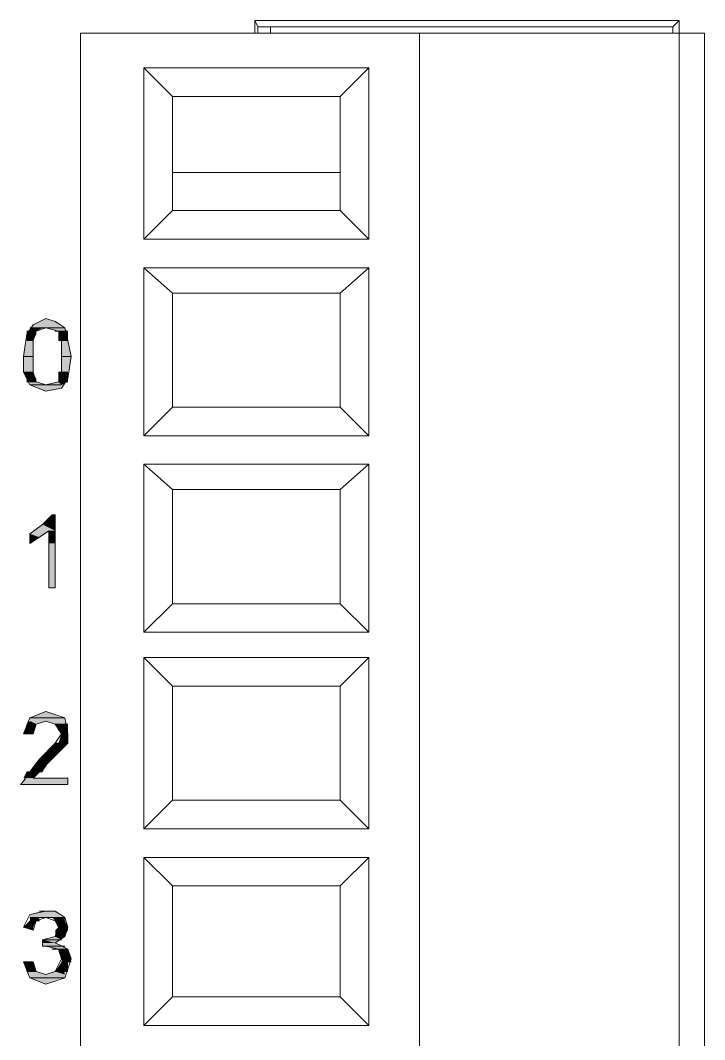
# Model space of a CAD drawing. Header units: millimetres. Extents: x -11 to 1219, y 0 to 1751.
# Drawn here: x 171.7 to 183.93, y 908.77 to 926.98 of the extents above; entities that cross this region are included whole.
import ezdxf

# ---------------------------------------------------------------- set-up
doc = ezdxf.new("R2010")
doc.units = ezdxf.units.MM
doc.header["$LTSCALE"] = 10
doc.layers.add('_MULTI_WIRE', color=9, linetype='CONTINUOUS')
doc.layers.add('PDF_Geometry', color=7, linetype='CONTINUOUS', true_color=0x151d1f)
doc.layers.add('PDF_Solid Fills', color=7, linetype='CONTINUOUS', true_color=0x070809)
doc.layers.get('_MULTI_WIRE').off()

# ---------------------------------------------------------------- blocks, each defined once
blk = doc.blocks.new('DVP-28SWS211R')
at = {"layer": 'PDF_Geometry', "color": 7, "lineweight": 9, "true_color": 0xffffff}
for p, q in [((14.956, -37.843), (14.899, -37.73)), ((14.899, -37.73), (14.899, -37.956)), ((14.899, -37.73), (22.491, -37.73)), ((14.956, -37.843), (14.956, -37.956)), ((22.377, -37.843), (14.956, -37.843)), ((15.183, -37.956), (15.183, -37.843)), ((22.491, -37.73), (22.377, -37.843)), ((22.377, -37.956), (22.377, -37.843)), ((22.491, -37.73), (22.491, -37.956)), ((11.783, -70.418), (11.783, -37.956)), ((22.944, -37.956), (11.783, -37.956)), ((17.845, -70.418), (17.845, -37.956)), ((22.491, -37.956), (22.491, -70.418)), ((22.944, -37.956), (22.944, -70.418)), ((12.916, -38.58), (12.916, -41.639)), ((12.916, -38.58), (13.426, -39.089)), ((16.939, -38.58), (12.916, -38.58)), ((16.429, -39.089), (16.939, -38.58)), ((16.939, -41.639), (16.939, -38.58)), ((13.426, -39.089), (13.426, -41.129)), ((13.426, -39.089), (16.429, -39.089)), ((16.429, -41.129), (16.429, -39.089)), ((16.429, -40.449), (13.426, -40.449)), ((13.426, -41.129), (12.916, -41.639)), ((16.429, -41.129), (13.426, -41.129)), ((16.939, -41.639), (16.429, -41.129)), ((12.916, -41.639), (16.939, -41.639)), ((12.916, -42.149), (12.916, -45.151)), ((12.916, -42.149), (13.426, -42.602)), ((16.939, -42.149), (12.916, -42.149)), ((16.429, -42.602), (16.939, -42.149)), ((16.939, -45.151), (16.939, -42.149)), ((13.426, -42.602), (13.426, -44.641)), ((13.426, -42.602), (16.429, -42.602)), ((16.429, -44.641), (16.429, -42.602)), ((11.16, -43.055), (10.934, -43.168)), ((11.33, -43.112), (11.16, -43.055)), ((11.5, -43.225), (11.33, -43.112)), ((10.82, -43.338), (10.764, -43.735)), ((10.934, -43.168), (10.82, -43.338)), ((10.877, -43.282), (10.82, -43.282)), ((10.82, -43.282), (10.99, -43.282)), ((10.877, -43.225), (11.104, -43.225)), ((11.104, -43.225), (10.877, -43.225)), ((10.877, -43.225), (11.16, -43.225)), ((11.104, -43.225), (10.877, -43.225)), ((10.99, -43.282), (10.877, -43.282)), ((10.877, -43.282), (10.99, -43.282)), ((10.99, -43.282), (10.877, -43.282)), ((10.934, -43.452), (10.99, -43.282)), ((10.99, -43.282), (11.16, -43.225)), ((11.16, -43.225), (11.104, -43.225)), ((11.16, -43.225), (11.5, -43.225)), ((11.5, -43.225), (11.16, -43.225)), ((11.16, -43.225), (11.5, -43.225)), ((11.5, -43.225), (11.16, -43.225)), ((11.16, -43.225), (11.387, -43.282)), ((11.33, -43.282), (11.557, -43.282)), ((11.557, -43.282), (11.33, -43.282)), ((11.33, -43.282), (11.557, -43.282)), ((11.557, -43.282), (11.33, -43.282)), ((11.387, -43.282), (11.444, -43.452)), ((11.557, -43.452), (11.5, -43.225)), ((10.82, -43.452), (10.934, -43.452)), ((10.934, -43.452), (10.82, -43.452)), ((10.82, -43.452), (10.934, -43.452)), ((10.934, -43.452), (10.82, -43.452)), ((10.82, -43.452), (10.934, -43.452)), ((10.934, -43.452), (10.82, -43.452)), ((10.82, -43.452), (10.934, -43.452)), ((10.934, -43.452), (10.82, -43.452)), ((10.934, -43.735), (10.934, -43.452)), ((11.387, -43.452), (11.557, -43.452)), ((11.557, -43.452), (11.387, -43.452)), ((11.387, -43.452), (11.557, -43.452)), ((11.557, -43.452), (11.387, -43.452)), ((11.444, -43.452), (11.557, -43.452)), ((11.557, -43.452), (11.444, -43.452)), ((11.444, -43.452), (11.557, -43.452)), ((11.557, -43.452), (11.444, -43.452)), ((11.444, -43.452), (11.444, -43.735)), ((11.613, -43.735), (11.557, -43.452)), ((10.764, -43.735), (10.934, -43.735)), ((10.934, -43.735), (10.764, -43.735)), ((10.764, -43.735), (10.934, -43.735)), ((10.934, -43.735), (10.764, -43.735)), ((10.764, -43.735), (10.764, -44.018)), ((10.934, -44.018), (10.934, -43.735)), ((11.444, -43.735), (11.614, -43.735)), ((11.614, -43.735), (11.444, -43.735)), ((11.444, -43.735), (11.614, -43.735)), ((11.614, -43.735), (11.444, -43.735)), ((11.444, -43.735), (11.444, -44.018)), ((11.557, -44.131), (11.613, -43.735)), ((10.764, -44.018), (10.934, -44.018)), ((10.934, -44.018), (10.764, -44.018)), ((10.764, -44.018), (10.934, -44.018)), ((10.934, -44.018), (10.764, -44.018)), ((10.764, -44.018), (10.934, -44.018)), ((10.934, -44.018), (10.764, -44.018)), ((10.764, -44.018), (10.934, -44.018)), ((10.934, -44.018), (10.764, -44.018)), ((10.764, -44.018), (10.877, -44.245)), ((10.99, -44.188), (10.934, -44.018)), ((11.444, -44.018), (11.387, -44.018)), ((11.387, -44.018), (11.557, -44.018)), ((11.444, -44.018), (11.387, -44.188)), ((11.444, -44.018), (11.557, -44.018)), ((11.557, -44.018), (11.444, -44.018)), ((11.444, -44.018), (11.557, -44.018)), ((11.557, -44.018), (11.444, -44.018)), ((11.557, -44.018), (11.444, -44.018)), ((11.444, -44.018), (11.557, -44.018)), ((11.557, -44.018), (11.444, -44.018)), ((10.82, -44.188), (10.99, -44.188)), ((10.99, -44.188), (10.82, -44.188)), ((10.82, -44.188), (10.99, -44.188)), ((10.99, -44.188), (10.82, -44.188)), ((10.877, -44.245), (11.16, -44.245)), ((11.16, -44.245), (10.877, -44.245)), ((10.877, -44.245), (11.16, -44.245)), ((11.16, -44.245), (10.877, -44.245)), ((10.877, -44.245), (11.16, -44.358)), ((11.16, -44.245), (10.99, -44.188)), ((11.387, -44.188), (11.16, -44.245)), ((11.16, -44.245), (11.444, -44.245)), ((11.444, -44.245), (11.16, -44.245)), ((11.16, -44.245), (11.444, -44.245)), ((11.444, -44.245), (11.16, -44.245)), ((11.387, -44.188), (11.557, -44.188)), ((11.557, -44.188), (11.387, -44.188)), ((11.387, -44.188), (11.557, -44.188)), ((11.557, -44.188), (11.387, -44.188)), ((11.444, -44.301), (11.557, -44.131)), ((11.16, -44.358), (11.444, -44.301)), ((13.426, -44.641), (12.916, -45.151)), ((16.429, -44.641), (13.426, -44.641)), ((16.939, -45.151), (16.429, -44.641)), ((12.916, -45.151), (16.939, -45.151)), ((12.916, -45.661), (12.916, -48.663)), ((12.916, -45.661), (13.426, -46.114)), ((16.939, -45.661), (12.916, -45.661)), ((16.429, -46.114), (16.939, -45.661)), ((16.939, -48.663), (16.939, -45.661)), ((13.426, -46.114), (13.426, -48.154)), ((13.426, -46.114), (16.429, -46.114)), ((16.429, -48.154), (16.429, -46.114)), ((11.274, -46.567), (11.104, -46.737)), ((11.274, -46.567), (11.33, -46.567)), ((11.33, -46.567), (11.274, -46.567)), ((11.33, -46.567), (11.274, -46.567)), ((11.33, -47.87), (11.33, -46.567)), ((11.104, -46.737), (10.877, -46.907)), ((10.877, -46.907), (10.877, -47.077)), ((10.877, -47.077), (11.047, -46.964)), ((11.047, -46.964), (11.217, -46.851)), ((11.217, -46.851), (11.217, -47.87)), ((11.217, -47.87), (11.33, -47.87)), ((11.33, -47.87), (11.217, -47.87)), ((11.217, -47.87), (11.33, -47.87)), ((13.426, -48.154), (12.916, -48.663)), ((16.429, -48.154), (13.426, -48.154)), ((16.939, -48.663), (16.429, -48.154)), ((12.916, -48.663), (16.939, -48.663)), ((12.916, -49.117), (12.916, -52.176)), ((12.916, -49.117), (13.426, -49.627)), ((16.939, -49.117), (12.916, -49.117)), ((16.939, -49.117), (16.429, -49.627)), ((16.939, -52.176), (16.939, -49.117)), ((13.426, -49.627), (13.426, -51.666)), ((16.429, -49.627), (13.426, -49.627)), ((16.429, -51.666), (16.429, -49.627)), ((11.16, -50.08), (10.877, -50.193)), ((11.5, -50.193), (11.16, -50.08)), ((10.877, -50.193), (10.764, -50.476)), ((10.877, -50.193), (11.5, -50.193)), ((11.5, -50.193), (10.877, -50.193)), ((10.877, -50.193), (11.5, -50.193)), ((11.5, -50.193), (10.877, -50.193)), ((10.99, -50.306), (11.16, -50.25)), ((11.16, -50.25), (11.33, -50.306)), ((11.557, -50.476), (11.5, -50.193)), ((10.82, -50.306), (10.99, -50.306)), ((10.99, -50.306), (10.82, -50.306)), ((10.82, -50.306), (10.99, -50.306)), ((10.99, -50.306), (10.82, -50.306)), ((10.934, -50.476), (10.99, -50.306)), ((11.33, -50.306), (11.557, -50.306)), ((11.557, -50.306), (11.33, -50.306)), ((11.33, -50.306), (11.557, -50.306)), ((11.557, -50.306), (11.33, -50.306)), ((11.33, -50.306), (11.444, -50.476)), ((10.764, -50.476), (10.934, -50.476)), ((10.934, -50.476), (10.764, -50.476)), ((10.764, -50.476), (10.934, -50.476)), ((10.934, -50.476), (10.764, -50.476)), ((10.764, -50.476), (10.934, -50.476)), ((10.934, -50.476), (10.764, -50.476)), ((10.764, -50.476), (10.934, -50.476)), ((10.934, -50.476), (10.764, -50.476)), ((10.764, -50.476), (10.934, -50.476)), ((10.934, -50.476), (10.764, -50.476)), ((10.764, -50.476), (10.934, -50.476)), ((11.444, -50.476), (11.33, -50.646)), ((11.444, -50.476), (11.557, -50.476)), ((11.557, -50.476), (11.444, -50.476)), ((11.444, -50.476), (11.557, -50.476)), ((11.557, -50.476), (11.444, -50.476)), ((11.444, -50.476), (11.557, -50.476)), ((11.557, -50.476), (11.444, -50.476)), ((11.444, -50.476), (11.557, -50.476)), ((11.557, -50.476), (11.444, -50.476)), ((11.444, -50.476), (11.557, -50.476)), ((11.557, -50.476), (11.444, -50.476)), ((11.444, -50.476), (11.557, -50.476)), ((11.557, -50.476), (11.444, -50.476)), ((11.557, -50.646), (11.557, -50.476)), ((11.33, -50.646), (11.047, -50.93)), ((11.217, -50.986), (11.444, -50.76)), ((11.387, -50.646), (11.33, -50.646)), ((11.33, -50.646), (11.557, -50.646)), ((11.557, -50.646), (11.387, -50.646)), ((11.387, -50.646), (11.557, -50.646)), ((11.557, -50.646), (11.387, -50.646)), ((11.444, -50.76), (11.557, -50.646)), ((11.047, -50.93), (10.877, -51.156)), ((11.047, -51.156), (11.217, -50.986)), ((10.877, -51.156), (10.764, -51.326)), ((10.877, -51.156), (10.82, -51.156)), ((10.82, -51.156), (11.047, -51.156)), ((11.047, -51.156), (10.877, -51.156)), ((10.877, -51.156), (11.104, -51.156)), ((11.047, -51.156), (10.877, -51.156)), ((10.934, -51.269), (11.047, -51.156)), ((11.104, -51.156), (11.047, -51.156)), ((10.764, -51.326), (10.707, -51.383)), ((10.934, -51.269), (11.557, -51.269)), ((11.557, -51.269), (10.934, -51.269)), ((11.557, -51.269), (10.934, -51.269)), ((11.557, -51.383), (11.557, -51.269)), ((10.707, -51.383), (11.557, -51.383)), ((11.557, -51.383), (10.707, -51.383)), ((10.707, -51.383), (11.557, -51.383)), ((12.916, -52.176), (13.426, -51.666)), ((13.426, -51.666), (16.429, -51.666)), ((16.939, -52.176), (16.429, -51.666)), ((12.916, -52.176), (16.939, -52.176)), ((12.916, -52.686), (12.916, -55.688)), ((13.426, -53.196), (12.916, -52.686)), ((16.939, -52.686), (12.916, -52.686)), ((16.939, -52.686), (16.429, -53.196)), ((16.939, -55.688), (16.939, -52.686)), ((13.426, -55.178), (13.426, -53.196)), ((16.429, -53.196), (13.426, -53.196)), ((16.429, -53.196), (16.429, -55.178)), ((10.877, -53.705), (10.764, -53.932)), ((11.16, -53.649), (10.877, -53.705)), ((11.16, -53.649), (11.047, -53.649)), ((11.047, -53.649), (11.33, -53.649)), ((11.33, -53.649), (11.16, -53.649)), ((11.33, -53.649), (11.16, -53.649)), ((11.5, -53.762), (11.33, -53.649)), ((10.877, -53.762), (11.047, -53.762)), ((11.047, -53.762), (10.877, -53.762)), ((10.877, -53.762), (11.16, -53.762)), ((11.047, -53.762), (10.877, -53.762)), ((10.877, -53.819), (10.99, -53.819)), ((10.99, -53.819), (10.877, -53.819)), ((10.877, -53.819), (11.047, -53.819)), ((10.99, -53.819), (10.877, -53.819)), ((10.934, -53.989), (10.99, -53.819)), ((10.99, -53.819), (11.16, -53.762)), ((11.047, -53.819), (10.99, -53.819)), ((11.16, -53.762), (11.047, -53.762)), ((11.16, -53.762), (11.5, -53.762)), ((11.5, -53.762), (11.16, -53.762)), ((11.16, -53.762), (11.5, -53.762)), ((11.5, -53.762), (11.16, -53.762)), ((11.16, -53.762), (11.33, -53.819)), ((11.33, -53.819), (11.5, -53.819)), ((11.5, -53.819), (11.33, -53.819)), ((11.33, -53.819), (11.5, -53.819)), ((11.5, -53.819), (11.33, -53.819)), ((11.33, -53.819), (11.387, -53.932)), ((11.557, -53.932), (11.5, -53.762)), ((10.764, -53.932), (10.934, -53.932)), ((10.934, -53.932), (10.764, -53.932)), ((10.764, -53.932), (10.934, -53.932)), ((10.934, -53.932), (10.764, -53.932)), ((10.764, -53.932), (10.934, -53.989)), ((11.387, -53.932), (11.33, -54.102)), ((11.387, -53.932), (11.557, -53.932)), ((11.557, -53.932), (11.387, -53.932)), ((11.387, -53.932), (11.557, -53.932)), ((11.557, -53.932), (11.387, -53.932)), ((11.5, -54.102), (11.557, -53.932)), ((11.33, -54.102), (11.104, -54.159)), ((11.104, -54.159), (11.104, -54.159)), ((11.104, -54.159), (11.104, -54.159)), ((11.104, -54.159), (11.444, -54.159)), ((11.444, -54.159), (11.104, -54.159)), ((11.104, -54.159), (11.444, -54.159)), ((11.444, -54.159), (11.104, -54.159)), ((11.104, -54.159), (11.104, -54.272)), ((11.104, -54.272), (11.16, -54.272)), ((11.16, -54.272), (11.104, -54.272)), ((11.104, -54.272), (11.104, -54.272)), ((11.104, -54.272), (11.16, -54.272)), ((11.16, -54.272), (11.5, -54.272)), ((11.5, -54.272), (11.16, -54.272)), ((11.16, -54.272), (11.5, -54.272)), ((11.5, -54.272), (11.16, -54.272)), ((11.16, -54.272), (11.387, -54.329)), ((11.33, -54.102), (11.5, -54.102)), ((11.5, -54.102), (11.33, -54.102)), ((11.33, -54.102), (11.5, -54.102)), ((11.5, -54.102), (11.33, -54.102)), ((11.33, -54.215), (11.5, -54.102)), ((11.557, -54.329), (11.33, -54.215)), ((11.274, -54.329), (11.557, -54.329)), ((11.557, -54.329), (11.274, -54.329)), ((11.274, -54.329), (11.557, -54.329)), ((11.557, -54.329), (11.274, -54.329)), ((11.387, -54.329), (11.444, -54.499)), ((11.613, -54.499), (11.557, -54.329)), ((10.934, -54.555), (10.764, -54.555)), ((10.764, -54.555), (10.934, -54.555)), ((10.934, -54.555), (10.764, -54.555)), ((10.764, -54.555), (10.877, -54.838)), ((10.934, -54.555), (10.934, -54.555)), ((10.99, -54.725), (10.934, -54.555)), ((11.444, -54.499), (11.33, -54.725)), ((11.444, -54.499), (11.614, -54.499)), ((11.614, -54.499), (11.444, -54.499)), ((11.444, -54.499), (11.614, -54.499)), ((11.614, -54.499), (11.444, -54.499)), ((11.444, -54.555), (11.557, -54.555)), ((11.557, -54.555), (11.444, -54.555)), ((11.444, -54.555), (11.614, -54.555)), ((11.557, -54.555), (11.444, -54.555)), ((11.5, -54.838), (11.613, -54.499)), ((11.614, -54.555), (11.557, -54.555)), ((10.82, -54.725), (10.99, -54.725)), ((10.99, -54.725), (10.82, -54.725)), ((10.82, -54.725), (10.99, -54.725)), ((10.99, -54.725), (10.82, -54.725)), ((11.16, -54.782), (10.99, -54.725)), ((11.33, -54.725), (11.16, -54.782)), ((11.33, -54.725), (11.5, -54.725)), ((11.5, -54.725), (11.33, -54.725)), ((11.33, -54.725), (11.557, -54.725)), ((11.5, -54.725), (11.33, -54.725)), ((11.557, -54.725), (11.5, -54.725)), ((10.877, -54.838), (11.444, -54.838)), ((11.444, -54.838), (10.877, -54.838)), ((10.877, -54.838), (11.5, -54.838)), ((11.444, -54.838), (10.877, -54.838)), ((10.877, -54.838), (11.16, -54.952)), ((11.16, -54.952), (11.5, -54.838)), ((11.5, -54.838), (11.444, -54.838)), ((12.916, -55.688), (13.426, -55.178)), ((13.426, -55.178), (16.429, -55.178)), ((16.429, -55.178), (16.939, -55.688)), ((12.916, -55.688), (16.939, -55.688))]:
    blk.add_line(p, q, dxfattribs=at)
at = {"layer": 'PDF_Solid Fills', "color": 7, "lineweight": 9, "true_color": 0xffffff, "transparency": 33554559}
for points in [[(11.047, -43.112), (10.934, -43.168), (11.387, -43.168)], [(11.16, -43.055), (11.047, -43.112), (11.33, -43.112)], [(11.047, -43.112), (11.33, -43.112), (11.387, -43.168)], [(10.82, -43.282), (10.82, -43.338), (10.99, -43.338)], [(10.82, -43.282), (10.99, -43.282), (10.99, -43.338)], [(10.82, -43.338), (10.82, -43.452), (10.934, -43.452)], [(10.82, -43.338), (10.99, -43.338), (10.934, -43.452)], [(10.934, -43.168), (10.877, -43.225), (11.444, -43.225)], [(10.877, -43.225), (10.877, -43.282), (10.99, -43.282)], [(10.877, -43.225), (11.104, -43.225), (10.99, -43.282)], [(10.934, -43.168), (11.387, -43.168), (11.444, -43.225)], [(11.217, -43.225), (11.33, -43.282), (11.557, -43.282)], [(11.217, -43.225), (11.5, -43.225), (11.557, -43.282)], [(11.387, -43.282), (11.387, -43.338), (11.557, -43.338)], [(11.387, -43.282), (11.557, -43.282), (11.557, -43.338)], [(11.387, -43.338), (11.387, -43.452), (11.557, -43.452)], [(11.387, -43.338), (11.557, -43.338), (11.557, -43.452)], [(10.82, -43.452), (10.764, -43.735), (10.934, -43.735)], [(10.82, -43.452), (10.934, -43.452), (10.934, -43.735)], [(11.444, -43.452), (11.444, -43.735), (11.614, -43.735)], [(11.444, -43.452), (11.557, -43.452), (11.614, -43.735)], [(10.764, -43.735), (10.764, -44.018), (10.934, -44.018)], [(10.764, -43.735), (10.934, -43.735), (10.934, -44.018)], [(11.444, -43.735), (11.444, -44.018), (11.557, -44.018)], [(11.444, -43.735), (11.614, -43.735), (11.557, -44.018)], [(10.764, -44.018), (10.82, -44.131), (10.99, -44.131)], [(10.764, -44.018), (10.934, -44.018), (10.99, -44.131)], [(11.387, -44.018), (11.387, -44.131), (11.557, -44.131)], [(11.387, -44.018), (11.557, -44.018), (11.557, -44.131)], [(10.82, -44.131), (10.82, -44.188), (10.99, -44.188)], [(10.82, -44.131), (10.99, -44.131), (10.99, -44.188)], [(10.82, -44.188), (10.877, -44.245), (11.16, -44.245)], [(10.82, -44.188), (10.99, -44.188), (11.16, -44.245)], [(10.877, -44.245), (11.047, -44.301), (11.444, -44.301)], [(10.877, -44.245), (11.444, -44.245), (11.444, -44.301)], [(11.387, -44.188), (11.16, -44.245), (11.444, -44.245)], [(11.387, -44.131), (11.387, -44.188), (11.557, -44.188)], [(11.387, -44.131), (11.557, -44.131), (11.557, -44.188)], [(11.387, -44.188), (11.557, -44.188), (11.444, -44.245)], [(11.047, -44.301), (11.444, -44.301), (11.16, -44.358)], [(11.274, -46.567), (11.104, -46.737), (11.33, -46.737)], [(11.274, -46.567), (11.33, -46.567), (11.33, -46.737)], [(11.104, -46.737), (10.934, -46.851), (11.33, -46.851)], [(11.104, -46.737), (11.33, -46.737), (11.33, -46.851)], [(10.934, -46.851), (10.877, -46.907), (11.16, -46.907)], [(10.877, -46.907), (10.877, -46.964), (11.047, -46.964)], [(10.877, -46.907), (11.16, -46.907), (11.047, -46.964)], [(10.877, -46.964), (11.047, -46.964), (10.877, -47.077)], [(10.934, -46.851), (11.217, -46.851), (11.16, -46.907)], [(11.217, -46.851), (11.217, -46.907), (11.33, -46.907)], [(11.217, -46.851), (11.33, -46.851), (11.33, -46.907)], [(11.217, -46.907), (11.217, -46.964), (11.33, -46.964)], [(11.217, -46.907), (11.33, -46.907), (11.33, -46.964)], [(11.217, -46.964), (11.217, -47.077), (11.33, -47.077)], [(11.217, -46.964), (11.33, -46.964), (11.33, -47.077)], [(11.217, -47.077), (11.217, -47.87), (11.33, -47.87)], [(11.217, -47.077), (11.33, -47.077), (11.33, -47.87)], [(11.16, -50.08), (10.877, -50.193), (11.444, -50.193)], [(10.877, -50.25), (10.82, -50.306), (10.99, -50.306)], [(10.877, -50.193), (10.877, -50.25), (11.5, -50.25)], [(10.877, -50.193), (11.5, -50.193), (11.5, -50.25)], [(10.877, -50.25), (11.16, -50.25), (10.99, -50.306)], [(11.16, -50.25), (11.33, -50.306), (11.557, -50.306)], [(11.16, -50.25), (11.5, -50.25), (11.557, -50.306)], [(10.82, -50.306), (10.764, -50.476), (10.934, -50.476)], [(10.82, -50.306), (10.99, -50.306), (10.934, -50.476)], [(11.33, -50.306), (11.444, -50.476), (11.557, -50.476)], [(11.33, -50.306), (11.557, -50.306), (11.557, -50.476)], [(11.444, -50.476), (11.387, -50.646), (11.557, -50.646)], [(11.444, -50.476), (11.557, -50.476), (11.557, -50.646)], [(11.217, -50.76), (11.047, -50.929), (11.274, -50.929)], [(11.33, -50.646), (11.217, -50.76), (11.444, -50.76)], [(11.217, -50.76), (11.444, -50.76), (11.274, -50.929)], [(11.33, -50.646), (11.557, -50.646), (11.444, -50.76)], [(10.99, -50.986), (10.877, -51.156), (11.104, -51.156)], [(11.047, -50.929), (10.99, -50.986), (11.217, -50.986)], [(10.99, -50.986), (11.217, -50.986), (11.104, -51.156)], [(11.047, -50.929), (11.274, -50.929), (11.217, -50.986)], [(10.82, -51.156), (10.764, -51.269), (10.934, -51.269)], [(10.82, -51.156), (11.047, -51.156), (10.934, -51.269)], [(10.764, -51.326), (10.707, -51.383), (11.557, -51.383)], [(10.764, -51.269), (10.764, -51.326), (11.557, -51.326)], [(10.764, -51.269), (11.557, -51.269), (11.557, -51.326)], [(10.764, -51.326), (11.557, -51.326), (11.557, -51.383)], [(11.047, -53.649), (10.877, -53.705), (11.387, -53.705)], [(10.877, -53.705), (10.877, -53.762), (11.444, -53.762)], [(10.877, -53.705), (11.387, -53.705), (11.444, -53.762)], [(11.047, -53.649), (11.33, -53.649), (11.387, -53.705)], [(10.877, -53.819), (10.764, -53.932), (10.934, -53.932)], [(10.877, -53.762), (10.877, -53.819), (11.047, -53.819)], [(10.877, -53.762), (11.047, -53.762), (11.047, -53.819)], [(10.877, -53.819), (10.99, -53.819), (10.934, -53.932)], [(11.274, -53.762), (11.33, -53.819), (11.5, -53.819)], [(11.274, -53.762), (11.5, -53.762), (11.5, -53.819)], [(11.33, -53.819), (11.387, -53.932), (11.557, -53.932)], [(11.33, -53.819), (11.5, -53.819), (11.557, -53.932)], [(10.764, -53.932), (10.934, -53.932), (10.934, -53.989)], [(11.387, -53.932), (11.33, -53.989), (11.557, -53.989)], [(11.33, -53.989), (11.33, -54.102), (11.5, -54.102)], [(11.33, -53.989), (11.557, -53.989), (11.5, -54.102)], [(11.387, -53.932), (11.557, -53.932), (11.557, -53.989)], [(11.33, -54.102), (11.104, -54.159), (11.444, -54.159)], [(11.104, -54.159), (11.104, -54.215), (11.33, -54.215)], [(11.104, -54.159), (11.444, -54.159), (11.33, -54.215)], [(11.104, -54.215), (11.104, -54.272), (11.5, -54.272)], [(11.104, -54.215), (11.33, -54.215), (11.5, -54.272)], [(11.217, -54.272), (11.274, -54.329), (11.557, -54.329)], [(11.217, -54.272), (11.5, -54.272), (11.557, -54.329)], [(11.33, -54.102), (11.5, -54.102), (11.444, -54.159)], [(11.387, -54.329), (11.444, -54.499), (11.614, -54.499)], [(11.387, -54.329), (11.557, -54.329), (11.614, -54.499)], [(10.764, -54.555), (10.82, -54.725), (10.99, -54.725)], [(10.764, -54.555), (10.934, -54.555), (10.99, -54.725)], [(11.444, -54.555), (11.33, -54.725), (11.557, -54.725)], [(11.444, -54.499), (11.444, -54.555), (11.614, -54.555)], [(11.444, -54.499), (11.614, -54.499), (11.614, -54.555)], [(11.444, -54.555), (11.557, -54.555), (11.557, -54.725)], [(10.82, -54.725), (10.877, -54.782), (11.16, -54.782)], [(10.82, -54.725), (10.99, -54.725), (11.16, -54.782)], [(10.877, -54.782), (10.877, -54.838), (11.5, -54.838)], [(10.877, -54.782), (11.5, -54.782), (11.5, -54.838)], [(11.33, -54.725), (11.16, -54.782), (11.5, -54.782)], [(11.33, -54.725), (11.5, -54.725), (11.5, -54.782)], [(10.877, -54.838), (11.444, -54.838), (11.16, -54.952)]]:
    blk.add_solid(points, dxfattribs=at)

msp = doc.modelspace()

# ---------------------------------------------------------------- block references
at = {"layer": '_MULTI_WIRE'}
msp.add_blockref('DVP-28SWS211R', (160.9895, 964.712), dxfattribs=at)
msp.add_blockref('DVP-28SWS211R', (160.9895, 964.712), dxfattribs=at)

doc.saveas('drawing.dxf')
